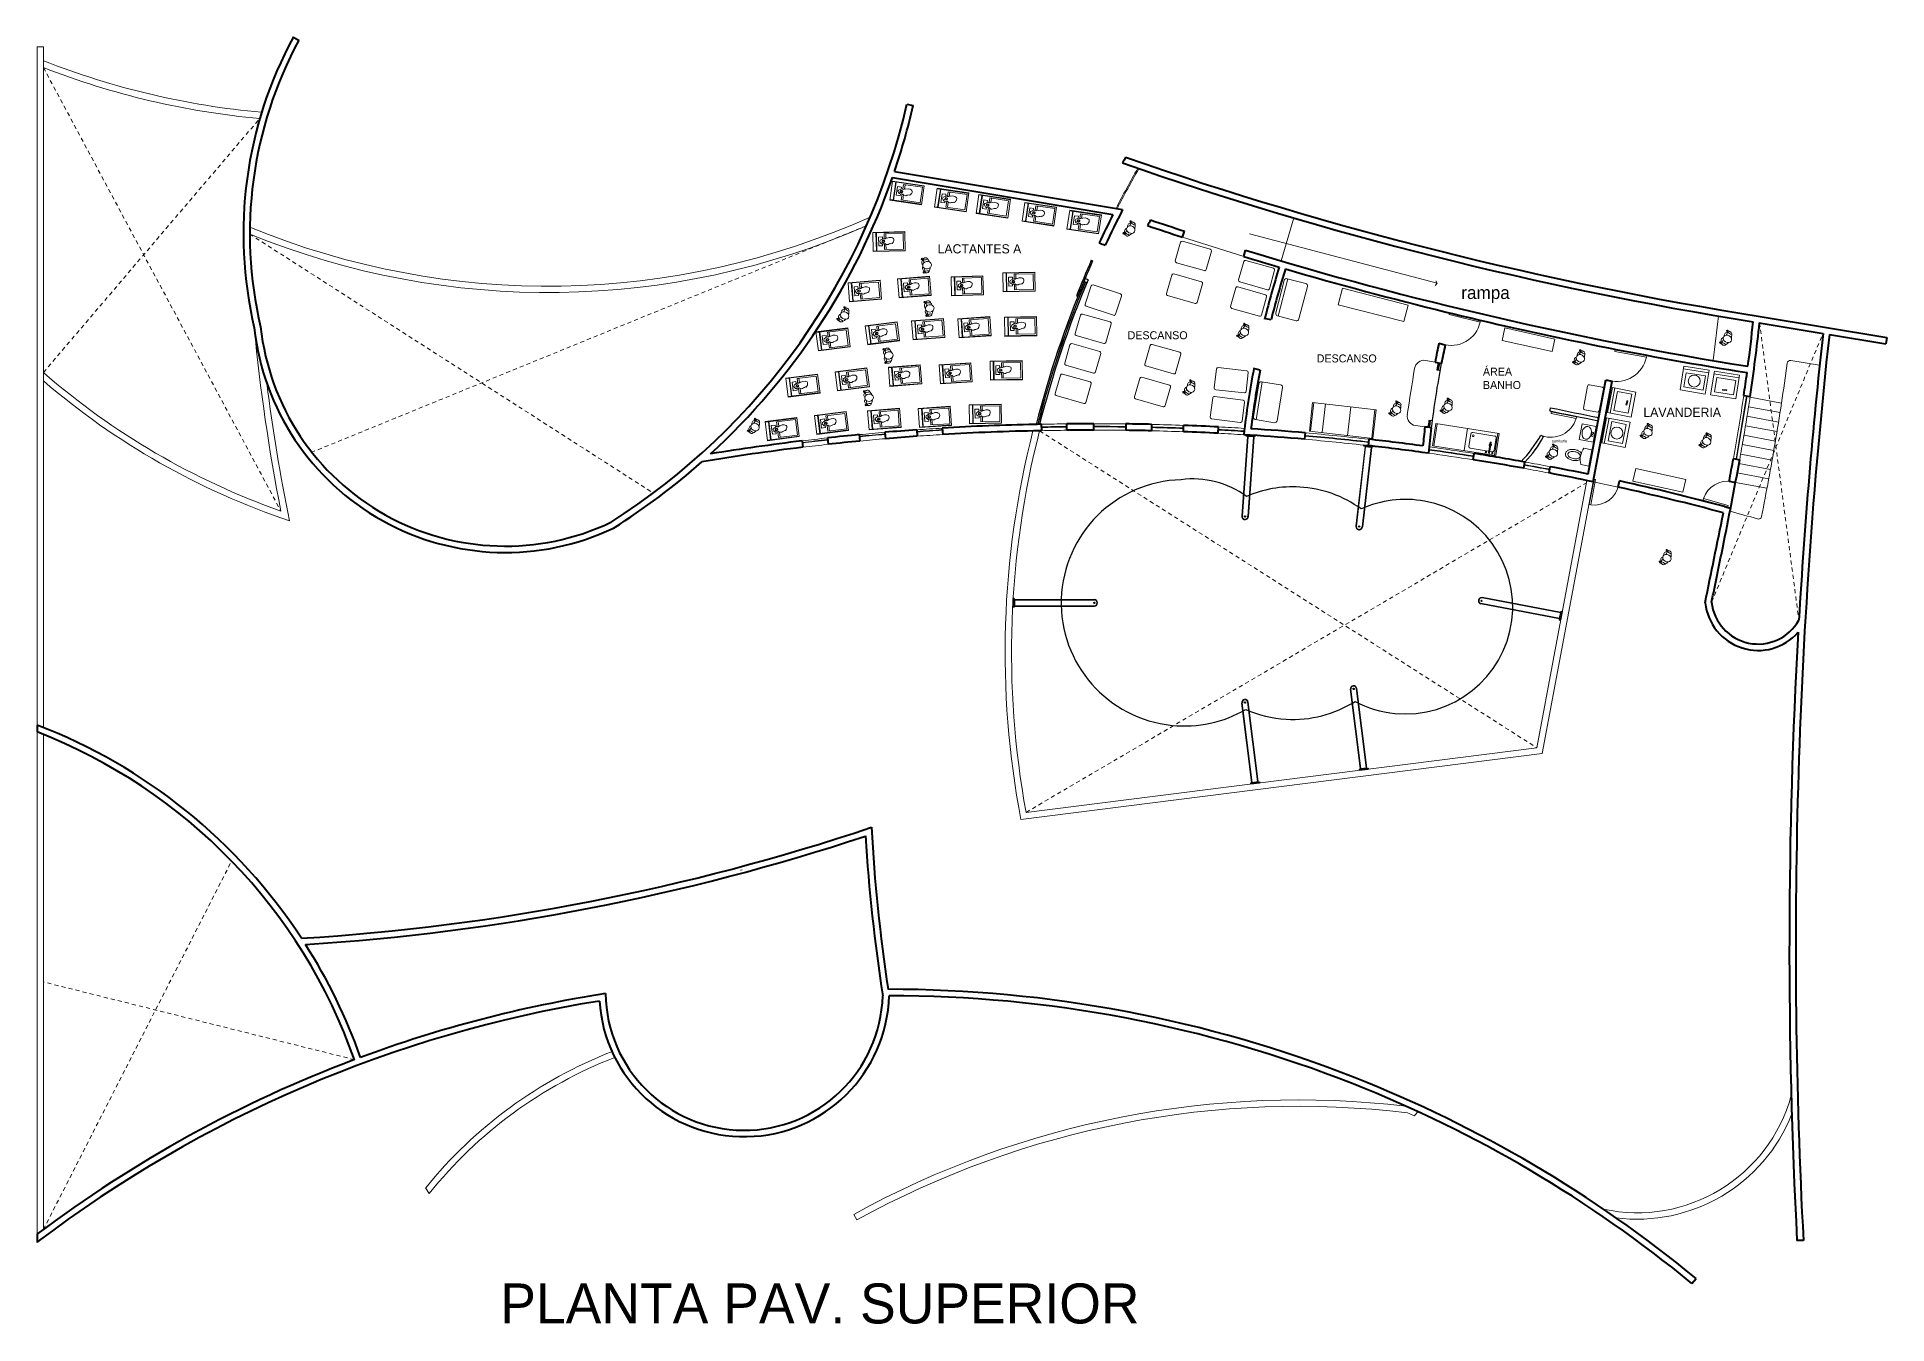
# Model space of a CAD drawing. Header units: millimetres. Extents: x 280 to 436, y 197 to 245.
# Drawn here: x 279.6 to 337.4, y 202.5 to 242.7 of the extents above; entities that cross this region are included whole.
import ezdxf

# ---------------------------------------------------------------- set-up
doc = ezdxf.new("R2010")
doc.units = ezdxf.units.MM
doc.header["$MEASUREMENT"] = 0
doc.linetypes.add('DASHED', pattern=[19.05, 12.7, -6.35])
for name, color, linetype, lineweight in [('AMBIENTACION', 23, 'Continuous', 18), ('CRISTAL', 141, 'Continuous', 13), ('DELGADITS', 171, 'Continuous', 9), ('MUEBLES', 31, 'Continuous', 20), ('MURO CANCELERIA', 254, 'Continuous', 25), ('MUROS', 230, 'Continuous', 40), ('NOTAS', 7, 'Continuous', 18), ('PARAMETRO', 180, 'Continuous', 40), ('PISO', 134, 'Continuous', 18), ('PUERTAS', 180, 'Continuous', 18), ('TECHUMBRES', 222, 'Continuous', 25)]:
    doc.layers.add(name, color=color, linetype=linetype, lineweight=lineweight)

# ---------------------------------------------------------------- blocks, each defined once
blk = doc.blocks.new('EDUCADORA PLANTA')
for p, q in [((-0.186, 0.209), (-0.194, 0.134)), ((-0.186, 0.209), (-0.161, 0.209)), ((-0.161, 0.209), (-0.15, 0.185)), ((-0.068, 0.185), (-0.15, 0.185)), ((0.15, 0.185), (0.068, 0.185)), ((0.161, 0.209), (0.15, 0.185)), ((0.186, 0.209), (0.161, 0.209)), ((0.186, 0.209), (0.194, 0.134))]:
    blk.add_line(p, q)
for centre, radius, start, end in [((-0.136, 0.129), 0.0578, 103.9414, 256.0586), ((-0.173, 0.219), 0.0164, 322.2806, 217.7194), ((-0.075, 0.154), 0.0812, 50.4451, 157.4368), ((-0.376, 0.129), 0.233, 346.0586, 13.9414), ((0, 0.288), 0.262, 235.105, 255.1659), ((0.075, 0.154), 0.0812, 22.5632, 129.5549), ((0, 0.288), 0.262, 284.8341, 304.895), ((0.376, 0.129), 0.233, 166.0586, 193.9414), ((0.136, 0.129), 0.0578, 283.9414, 76.0586), ((0.173, 0.219), 0.0164, 322.2806, 217.7194)]:
    blk.add_arc(centre, radius, start, end)
blk.add_ellipse((0, 0.11), major_axis=(0, 0.11), ratio=0.84054)
blk = doc.blocks.new('LAVABO')
at = {"layer": 'MUEBLES'}
blk.add_lwpolyline([(-0.45, 0.25), (0, 0.25), (0, -0.25), (-0.45, -0.25)], close=True, dxfattribs=at)
for centre in [(-0.068, 0.047), (-0.068, -0.028)]:
    blk.add_circle(centre, 0.0291, dxfattribs=at)
blk.add_ellipse((-0.253, 0), major_axis=(0, 0.203), ratio=0.718219, dxfattribs=at)
blk = doc.blocks.new('COLCHONETA')
for p, q in [((-1, 0.3), (-1, -0.3)), ((-0.05, 0.35), (-0.95, 0.35)), ((0, -0.3), (0, 0.3)), ((-0.95, -0.35), (-0.05, -0.35))]:
    blk.add_line(p, q)
for centre, start, end in [((-0.95, 0.3), 90, 180), ((-0.05, 0.3), 0, 90), ((-0.95, -0.3), 180, 270), ((-0.05, -0.3), 270, 0)]:
    blk.add_arc(centre, 0.05, start, end)
blk = doc.blocks.new('CUNA CON BEBE')
for p, q in [((-1, 0.3), (-1, -0.3)), ((0, 0.3), (-1, 0.3)), ((0, 0.285), (-1, 0.285)), ((-0.9, 0.285), (-0.9, -0.285)), ((-0.885, 0.285), (-0.885, -0.285)), ((-0.597, 0.244), (-0.597, 0.104)), ((0, -0.3), (0, 0.3)), ((-1, -0.285), (0, -0.285)), ((-1, -0.3), (0, -0.3)), ((-0.597, -0.079), (-0.597, -0.243))]:
    blk.add_line(p, q)
for points in [[(-0.703, -0.061), (-0.703, -0.121), (-0.825, -0.121), (-0.825, 0.153), (-0.703, 0.153), (-0.703, 0.088)], [(-0.714, 0.083), (-0.773, 0.049), (-0.788, 0.01), (-0.768, -0.027), (-0.74, -0.058), (-0.713, -0.061), (-0.636, -0.065), (-0.623, -0.054), (-0.591, -0.085)], [(-0.709, -0.025), (-0.725, -0.012), (-0.714, 0.012), (-0.715, 0.028), (-0.703, 0.047), (-0.674, 0.046), (-0.646, 0.033), (-0.646, 0.033)], [(-0.554, 0.113), (-0.573, 0.117), (-0.617, 0.092), (-0.645, 0.092), (-0.664, 0.105), (-0.714, 0.083)], [(-0.7, -0.025), (-0.697, -0.006), (-0.688, -0.02), (-0.674, -0.023), (-0.658, -0.017), (-0.641, -0.011), (-0.634, 0.01), (-0.64, 0.028), (-0.653, 0.04), (-0.671, 0.046)], [(-0.7, 0.015), (-0.695, 0.028), (-0.691, 0.018)], [(-0.656, -0.007), (-0.657, -0.003), (-0.657, 0.01)], [(-0.647, 0.094), (-0.647, 0.244), (-0.052, 0.244), (-0.052, -0.243), (-0.647, -0.243), (-0.647, -0.065)], [(-0.36, -0.005), (-0.348, 0.035), (-0.35, 0.073), (-0.36, 0.099), (-0.391, 0.114), (-0.418, 0.127), (-0.489, 0.132), (-0.554, 0.113)], [(-0.591, -0.085), (-0.55, -0.092), (-0.528, -0.092), (-0.493, -0.073), (-0.465, -0.068), (-0.423, -0.054), (-0.408, -0.059), (-0.378, -0.035), (-0.374, -0.015)], [(-0.374, -0.015), (-0.36, -0.005), (-0.36, -0.005)]]:
    blk.add_lwpolyline(points)
blk = doc.blocks.new('MONTEN PARA TECHUMBRE')
for p, q in [((0.035, 0.14), (0, 0.14)), ((0, 0.14), (0, -0.14)), ((0.035, 0.14), (0.035, -0.14)), ((0.045, 0.1), (0.045, -0.1)), ((0.045, 0.1), (2.545, 0.1)), ((0.045, 0.09), (2.545, 0.09)), ((0.035, -0.14), (0, -0.14)), ((0.045, -0.09), (2.545, -0.09)), ((0.045, -0.1), (2.545, -0.1))]:
    blk.add_line(p, q)
blk.add_circle((2.545, 0), 0.0209)
for radius in [0.1, 0.09]:
    blk.add_arc((2.545, 0), radius, 270, 90)
blk = doc.blocks.new('SECADORA')
at = {"linetype": 'ByBlock'}
for p, q in [((-0.029, 0.85), (0.346, 0.2)), ((-0.346, -0.2), (-0.721, 0.45)), ((0.346, 0.2), (-0.346, -0.2))]:
    blk.add_line(p, q, dxfattribs=at)
blk.add_lwpolyline([(-0.029, 0.85), (-0.721, 0.45)], dxfattribs=at)
for points in [[(-0.681, 0.38), (0.011, 0.78), (0.011, 0.78), (-0.681, 0.38)], [(-0.538, 0.338), (-0.011, 0.642), (0.215, 0.251), (-0.312, -0.053)]]:
    blk.add_lwpolyline(points, close=True, dxfattribs=at)
blk.add_circle((-0.179, 0.294), 0.187, dxfattribs=at)
blk = doc.blocks.new('LAVADORA')
at = {"linetype": 'ByBlock'}
for p, q in [((-0.029, 0.85), (0.346, 0.2)), ((-0.346, -0.2), (-0.721, 0.45)), ((0.346, 0.2), (-0.346, -0.2))]:
    blk.add_line(p, q, dxfattribs=at)
blk.add_lwpolyline([(-0.029, 0.85), (-0.721, 0.45)], dxfattribs=at)
blk.add_lwpolyline([(-0.029, 0.85), (-0.721, 0.45)], dxfattribs=at)
for points in [[(-0.681, 0.38), (0.011, 0.78), (0.011, 0.78), (-0.681, 0.38)], [(-0.54, 0.343), (-0.014, 0.647), (0.212, 0.255), (-0.314, -0.049)], [(-0.163, 0.173), (-0.049, 0.24), (-0.033, 0.213), (-0.148, 0.146)]]:
    blk.add_lwpolyline(points, close=True, dxfattribs=at)
blk = doc.blocks.new('LLAVES DETARJA')
blk.add_lwpolyline([(0.334, -0.105), (-0.004, -0.014), (0.004, 0.014), (0.342, -0.076)], close=True)
for centre in [(0.048, 0.091), (-0.005, -0.104)]:
    blk.add_circle(centre, 0.02)
for start, end in [(186.5121, 323.4879), (7.53839, 142.46161)]:
    blk.add_arc((0.256, -0.069), 0.04, start, end)
blk = doc.blocks.new('CAMASTRO DOCTOR')
for p, q in [((2, 0.9), (0, 0.9)), ((0, 0.9), (0, 0)), ((0.04, 0.9), (0.04, 0)), ((0.4, 0.9), (0.4, 0)), ((1.2, 0.9), (1.2, 0)), ((1.96, 0), (1.96, 0.9)), ((2, 0), (2, 0.9)), ((0, 0), (2, 0))]:
    blk.add_line(p, q)
blk = doc.blocks.new('INODORO')
for p, q in [((0.001, 0.26), (-0.001, -0.26)), ((0.001, 0.26), (0.253, 0.26)), ((-0.001, -0.26), (0.249, -0.26))]:
    blk.add_line(p, q)
for points in [[(0.296, 0.099, -0.056703), (0.332, 0.128, -0.077439), (0.415, 0.164, -0.064563), (0.522, 0.177, -0.064563)], [(0.522, 0.177, -0.064563), (0.629, 0.163, -0.077439), (0.712, 0.127, -0.107172), (0.772, 0.067, -0.145183), (0.79, 0.006, -0.145183), (0.772, -0.055, -0.107172), (0.711, -0.115, -0.077439), (0.629, -0.151, -0.064563), (0.521, -0.165, -0.064563), (0.414, -0.151, -0.077439), (0.331, -0.115, -0.054876), (0.297, -0.087, -0.145183)]]:
    blk.add_lwpolyline(points, format="xyb")
blk.add_lwpolyline([(0.514, 0.12, -0.057328), (0.592, 0.111, -0.071023), (0.652, 0.088, -0.106326), (0.696, 0.048, -0.159945), (0.709, 0.01, -0.159945), (0.696, -0.028, -0.106326), (0.652, -0.068, -0.071023), (0.592, -0.091, -0.057328), (0.513, -0.1, -0.057328), (0.435, -0.091, -0.071023), (0.375, -0.067, -0.106326), (0.33, -0.028, -0.159945), (0.318, 0.011, -0.159945), (0.33, 0.049, -0.106326), (0.375, 0.088, -0.071023), (0.435, 0.111, -0.057328)], format="xyb", close=True)
blk.add_arc((-0.315, 0), 0.625, 335.20263, 24.57131)

msp = doc.modelspace()

# ---------------------------------------------------------------- linework, layer by layer
at = {"layer": 'CRISTAL'}
for p, q in [((332.72, 229.503), (333.046, 231.476)), ((332.735, 229.5), (333.061, 231.473))]:
    msp.add_line(p, q, dxfattribs=at)
for centre, radius, start, end in [((341.79, 222.752), 31.961, 150.29723, 152.862), ((341.79, 222.752), 31.926, 150.29723, 152.862), ((341.79, 222.752), 31.866, 157.33253, 165.74022), ((341.79, 222.752), 31.851, 157.33148, 165.74022), ((350.662, 227.219), 27.724, 169.02075, 169.46641), ((350.662, 227.219), 27.709, 169.02075, 169.46654), ((350.662, 227.219), 27.724, 172.78367, 173.22829), ((350.662, 227.219), 27.709, 172.78367, 173.22829), ((312.238, 158.686), 71.862, 96.31104, 96.94846), ((312.238, 158.686), 71.847, 96.31104, 96.94846), ((312.238, 158.686), 71.862, 94.87593, 95.51511), ((312.238, 158.686), 71.847, 94.87593, 95.51511), ((312.238, 158.686), 71.862, 93.44258, 94.07999), ((312.238, 158.686), 71.847, 93.44258, 94.07999), ((312.656, 154.289), 76.238, 90.63396, 91.2352), ((312.656, 154.289), 76.218, 90.6338, 91.2352), ((312.656, 154.289), 76.238, 89.24863, 90.00189), ((312.656, 154.289), 76.218, 89.24871, 90.00189), ((312.656, 154.289), 76.238, 87.89413, 88.64739), ((312.656, 154.289), 76.218, 87.89413, 88.64731), ((312.656, 154.289), 76.218, 86.46772, 87.07476), ((312.656, 154.289), 76.238, 86.46772, 87.07476), ((312.656, 154.289), 76.218, 83.53535, 85.0389), ((312.656, 154.289), 76.238, 83.53548, 85.03862), ((312.656, 154.289), 76.218, 81.04761, 82.10682), ((312.656, 154.289), 76.238, 81.04761, 82.10749), ((312.656, 154.289), 76.218, 79.23362, 79.83904), ((312.656, 154.289), 76.238, 79.23362, 79.83904)]:
    msp.add_arc(centre, radius, start, end, dxfattribs=at)
at = {"layer": 'DELGADITS'}
for p, q in [((279.64, 221.192), (279.64, 242.388)), ((279.64, 242.388), (279.84, 242.388)), ((279.84, 221.114), (279.84, 242.388)), ((315.429, 236.434), (317.337, 235.834)), ((326.492, 220.481), (328.059, 228.831)), ((326.662, 220.301), (328.255, 228.791)), ((279.64, 205.279), (279.64, 220.978)), ((279.84, 205.429), (279.84, 220.898)), ((310.376, 218.241), (326.662, 220.301)), ((310.538, 218.463), (326.492, 220.481)), ((291.781, 206.733), (291.894, 206.554)), ((305.154, 205.902), (305.251, 205.727))]:
    msp.add_line(p, q, dxfattribs=at)
at = {"layer": 'DELGADITS', "linetype": 'DASHED', "ltscale": 0.01}
for p, q in [((279.84, 241.735), (287.26, 227.877)), ((279.84, 232.208), (286.599, 240.143)), ((286.286, 236.531), (298.892, 228.44)), ((305.554, 236.795), (288.225, 229.716)), ((333.45, 233.762), (334.68, 224.464)), ((331.952, 225.03), (335.434, 233.429)), ((310.961, 230.383), (326.492, 220.481)), ((310.538, 218.463), (328.045, 228.757)), ((279.84, 205.429), (285.719, 216.942)), ((289.556, 210.735), (279.84, 213.164))]:
    msp.add_line(p, q, dxfattribs=at)
at = {"layer": 'DELGADITS'}
for centre, radius, start, end in [((288.826, 264.752), 24.509, 248.49011, 264.92495), ((288.826, 264.752), 24.709, 248.67277, 264.82982), ((295.609, 259.414), 24.509, 247.6473, 294.23936), ((295.609, 259.414), 24.709, 247.83371, 293.73227), ((344.485, 239.136), 58.322, 185.44878, 191.13061), ((294.867, 249.434), 22.859, 228.89852, 250.56278), ((294.867, 249.434), 23.059, 229.33063, 251.43259), ((344.485, 239.136), 58.122, 187.17999, 191.47361), ((312.656, 154.289), 76.318, 90.63459, 91.2352), ((312.656, 154.289), 76.318, 89.24831, 90.00189), ((312.238, 158.686), 71.912, 96.31104, 96.94846), ((312.238, 158.686), 71.912, 94.87682, 95.51422), ((312.238, 158.686), 71.712, 94.87593, 95.51511), ((312.238, 158.686), 71.912, 93.44258, 94.07999), ((312.238, 158.686), 71.712, 93.44258, 94.07999), ((337.823, 223.465), 27.94, 165.66509, 190.77638), ((337.823, 223.465), 27.74, 165.54903, 190.39347), ((312.656, 154.289), 76.118, 90.63301, 91.2352), ((312.656, 154.289), 76.118, 89.2491, 90.00189), ((312.656, 154.289), 76.118, 87.89413, 88.64692), ((312.656, 154.289), 76.318, 87.89413, 88.64771), ((312.656, 154.289), 76.118, 86.47166, 87.07476), ((312.656, 154.289), 76.318, 86.46352, 87.07476), ((312.652, 154.289), 76.118, 83.53474, 85.04026), ((312.652, 154.289), 76.318, 83.53597, 85.03754), ((312.238, 158.686), 71.712, 96.31104, 96.94846), ((312.656, 154.289), 76.118, 81.04761, 82.1033), ((312.656, 154.289), 76.318, 81.04761, 82.11006), ((312.656, 154.289), 76.118, 79.23362, 79.83904), ((312.656, 154.289), 76.318, 79.23362, 79.83904), ((302.734, 197.862), 14.094, 111.34544, 140.99479), ((302.734, 197.862), 13.894, 111.28325, 141.27658), ((319.047, 180.708), 28.77, 83.30555, 118.87396), ((319.047, 180.708), 28.57, 83.14747, 118.87396), ((329.631, 210.94), 4.988, 257.70469, 344.69328), ((306.369, 173.249), 39.272, 65.47427, 65.81827), ((314.123, 215.639), 10.838, 322.0681, 322.97025), ((329.631, 210.94), 5.188, 262.5956, 338.51207)]:
    msp.add_arc(centre, radius, start, end, dxfattribs=at)
msp.add_open_spline([(332.633, 229.517), (332.75, 230.174), (332.86, 230.832), (332.959, 231.49)], degree=3, dxfattribs=at)
msp.add_open_spline([(332.83, 229.484), (332.871, 229.714), (332.912, 229.944), (333.023, 230.602), (333.092, 231.029), (333.156, 231.458)], degree=3, knots=[4.535493, 4.535493, 4.535493, 4.535493, 5.233327, 5.233327, 6.528656, 6.528656, 6.528656, 6.528656], dxfattribs=at)
at = {"layer": 'MUEBLES'}
for p, q in [((318.602, 235.085), (318.337, 234.069)), ((318.718, 235.132), (318.415, 233.971)), ((319.274, 234.987), (318.694, 235.138)), ((319.063, 233.88), (319.328, 234.896)), ((318.391, 233.978), (318.972, 233.826)), ((323.315, 232.534), (323.02, 232.584)), ((317.806, 231.857), (317.639, 230.821)), ((317.916, 231.915), (317.725, 230.731)), ((318.484, 231.823), (317.892, 231.919)), ((328.08, 231.785), (327.954, 231.097)), ((328.531, 231.753), (328.138, 231.825)), ((318.379, 230.701), (318.546, 231.738)), ((328.445, 231.007), (328.571, 231.695)), ((317.701, 230.735), (318.293, 230.639)), ((323.343, 230.612), (323.235, 229.92)), ((323.383, 230.606), (323.274, 229.914)), ((325.319, 230.302), (323.343, 230.612)), ((327.994, 231.038), (328.387, 230.966)), ((322.998, 230.508), (322.702, 230.551)), ((324.331, 230.457), (324.223, 229.766)), ((324.435, 230.294), (324.37, 229.899)), ((325.183, 230.223), (324.492, 230.336)), ((325.16, 229.771), (325.224, 230.166)), ((325.171, 229.617), (325.28, 230.309)), ((325.211, 229.611), (325.319, 230.302)), ((323.235, 229.92), (325.211, 229.611)), ((324.412, 229.842), (325.103, 229.73))]:
    msp.add_line(p, q, dxfattribs=at)
for points in [[(320.286, 234.325), (322.34, 233.8), (322.471, 234.313), (320.418, 234.838)], [(325.406, 233.208), (326.968, 232.861), (327.055, 233.252), (325.493, 233.599)], [(329.497, 228.815), (331.059, 228.468), (331.146, 228.859), (329.584, 229.206)]]:
    msp.add_lwpolyline(points, close=True, dxfattribs=at)
msp.add_circle((324.506, 230.232), 0.029, dxfattribs=at)
for centre, radius, start, end in [((318.675, 235.066), 0.075, 75.39509, 165.39509), ((319.255, 234.915), 0.075, 345.39509, 75.39509), ((318.41, 234.05), 0.075, 165.39509, 255.39509), ((318.99, 233.899), 0.075, 255.39509, 345.39509), ((416.982, 216.847), 95.572, 170.67271, 171.54941), ((322.97, 232.288), 0.3, 80.4923, 170.67271), ((317.88, 231.845), 0.075, 80.83985, 170.83985), ((318.472, 231.749), 0.075, 350.83985, 80.83985), ((328.129, 231.776), 0.05, 79.62857, 169.62857), ((328.522, 231.704), 0.05, 349.62857, 79.62857), ((317.713, 230.809), 0.075, 170.83985, 260.83985), ((318.305, 230.713), 0.075, 260.83985, 350.83985), ((322.745, 230.848), 0.3, 171.54941, 261.72983), ((328.003, 231.088), 0.05, 169.62857, 259.62857), ((328.396, 231.016), 0.05, 259.62857, 349.62857), ((324.484, 230.286), 0.05, 80.76128, 170.76128), ((325.175, 230.174), 0.05, 350.76128, 80.76128), ((324.42, 229.891), 0.05, 170.76128, 260.76128), ((325.111, 229.779), 0.05, 260.76128, 350.76128)]:
    msp.add_arc(centre, radius, start, end, dxfattribs=at)
at = {"layer": 'MURO CANCELERIA'}
for p, q in [((312.576, 235.715), (312.617, 235.697)), ((312.112, 234.601), (312.154, 234.585)), ((323.371, 232.294), (323.469, 232.275)), ((323.222, 230.694), (323.123, 230.706)), ((326.614, 230.251), (326.702, 230.205))]:
    msp.add_line(p, q, dxfattribs=at)
for centre, radius, start, end in [((341.835, 222.866), 31.956, 156.29309, 158.45553), ((341.835, 222.866), 31.911, 156.29309, 158.45553), ((341.79, 222.752), 31.911, 157.15604, 165.79025), ((341.79, 222.752), 31.811, 157.1485, 165.74022), ((301.823, 206.676), 30.26, 69.46759, 69.64913), ((301.823, 206.676), 30.36, 69.46024, 69.64913), ((350.662, 227.219), 27.659, 169.02075, 173.22829), ((350.662, 227.219), 27.759, 169.01095, 169.46611), ((350.662, 227.219), 27.759, 172.78367, 173.22445), ((323.703, 231.787), 3.291, 346.31685, 348.05819), ((351.026, 345.648), 117.15, 258.11574, 258.8689), ((351.026, 345.648), 117.05, 258.11653, 258.86847), ((323.703, 231.787), 3.291, 314.27439, 332.18551), ((323.703, 231.787), 3.391, 315.47558, 332.18551)]:
    msp.add_arc(centre, radius, start, end, dxfattribs=at)
at = {"layer": 'MUROS'}
for p, q in [((287.647, 242.69), (287.822, 242.595)), ((306.817, 240.594), (307.011, 240.545)), ((306.362, 238.297), (313.252, 237.143)), ((306.428, 238.489), (313.554, 237.296)), ((315.429, 236.434), (315.489, 236.625)), ((317.336, 235.83), (317.397, 236.025)), ((323.665, 234.096), (323.86, 234.049)), ((318.19, 233.848), (317.977, 233.893)), ((333.437, 233.764), (335.434, 233.429)), ((333.47, 233.961), (337.432, 233.297)), ((323.429, 233.124), (323.63, 233.075)), ((335.632, 233.396), (337.399, 233.1)), ((337.432, 233.297), (337.399, 233.1)), ((317.847, 232.285), (317.645, 232.328)), ((323.315, 232.534), (323.51, 232.487)), ((328.096, 229.028), (328.648, 231.973)), ((328.255, 228.791), (328.845, 231.934)), ((332.959, 231.49), (333.164, 231.456)), ((311.815, 230.402), (311.811, 230.602)), ((312.653, 230.406), (312.653, 230.606)), ((313.657, 230.601), (313.653, 230.4)), ((313.657, 230.601), (313.653, 230.401)), ((303.538, 230.07), (303.562, 229.871)), ((304.333, 230.162), (304.355, 229.963)), ((305.328, 230.266), (305.346, 230.066)), ((306.124, 230.339), (306.143, 230.138)), ((307.121, 230.416), (307.136, 230.216)), ((307.92, 230.468), (307.932, 230.268)), ((311.011, 230.589), (311.015, 230.389)), ((314.457, 230.586), (314.453, 230.385)), ((315.453, 230.355), (315.46, 230.555)), ((316.54, 230.307), (316.551, 230.507)), ((317.54, 230.249), (317.34, 230.262)), ((319.259, 230.332), (319.237, 230.121)), ((321.248, 230.123), (321.227, 229.922)), ((323.113, 229.684), (322.915, 229.712)), ((324.501, 229.479), (324.532, 229.677)), ((332.633, 229.517), (332.837, 229.483)), ((326.084, 229.212), (326.119, 229.409)), ((326.875, 229.066), (326.912, 229.263)), ((329.037, 228.623), (329.074, 228.819)), ((332.503, 228.809), (332.7, 228.772)), ((332.36, 228.019), (332.547, 227.969)), ((279.64, 221.192), (279.64, 220.978)), ((279.64, 205.279), (279.64, 205.028)), ((334.821, 205.088), (334.62, 205.088)), ((331.339, 203.742), (331.466, 203.896))]:
    msp.add_line(p, q, dxfattribs=at)
for centre, radius, start, end in [((298.985, 236.541), 12.898, 151.52568, 193.18984), ((298.985, 236.541), 12.698, 151.52568, 193.24384), ((286.31, 245.305), 21.041, 302.27486, 347.06172), ((286.31, 245.305), 21.241, 341.28416, 347.05138), ((341.79, 222.752), 32.461, 150.1037, 150.46275), ((351.359, 347.308), 114.95, 250.79558, 260.93678), ((351.359, 347.308), 114.75, 250.81411, 261.03098), ((286.31, 245.305), 21.241, 312.57675, 340.73721), ((341.79, 222.752), 31.961, 153.23781, 155.00884), ((341.79, 222.752), 31.761, 152.74729, 154.97154), ((337.525, 223.497), 26.74, 149.73523, 150.1726), ((351.359, 347.308), 116.35, 251.49423, 252.04359), ((351.359, 347.308), 116.55, 251.47415, 252.04444), ((351.359, 347.308), 117.55, 250.86208, 250.96008), ((351.359, 347.308), 116.55, 253.02764, 253.59793), ((351.359, 347.308), 116.35, 253.02849, 260.96489), ((345.024, 227.144), 27.859, 162.54473, 165.98854), ((345.024, 227.144), 27.659, 162.53676, 165.97366), ((351.359, 347.308), 116.55, 253.69627, 256.25434), ((294.267, 234.472), 7.889, 186.35758, 295.40828), ((294.267, 234.472), 7.689, 186.26884, 295.40828), ((351.359, 347.308), 116.55, 256.35266, 260.96725), ((350.662, 227.219), 27.859, 167.7664, 169.00123), ((350.662, 227.219), 27.659, 167.77698, 169.02075), ((509.709, 214.242), 175.128, 173.7209, 182.99626), ((509.709, 214.242), 175.328, 173.71722, 176.6576), ((345.024, 227.144), 27.859, 169.27971, 173.57492), ((345.024, 227.144), 27.659, 169.28864, 173.13963), ((351.359, 347.308), 117.55, 258.86042, 258.9579), ((312.656, 154.289), 76.318, 90.00189, 90.63459), ((312.656, 154.289), 76.318, 88.64771, 89.24831), ((312.238, 158.686), 71.912, 96.94846, 99.24774), ((312.238, 158.686), 71.912, 95.51422, 96.31104), ((312.238, 158.686), 71.712, 95.51511, 96.31104), ((312.238, 158.686), 71.912, 94.07999, 94.87682), ((312.238, 158.686), 71.712, 94.07999, 94.87593), ((312.238, 158.686), 71.912, 91.14329, 93.44258), ((312.336, 156.729), 73.671, 91.06972, 93.42758), ((312.656, 154.289), 76.318, 91.2352, 91.4325), ((312.656, 154.289), 76.118, 91.4323, 91.4325), ((312.656, 154.289), 76.118, 91.2352, 91.27588), ((312.656, 154.289), 76.118, 90.00189, 90.63301), ((312.656, 154.289), 76.118, 88.64692, 89.2491), ((312.656, 154.289), 76.118, 87.07476, 87.89413), ((312.656, 154.289), 76.318, 87.07476, 87.89413), ((312.656, 154.289), 76.118, 85.04026, 86.32093), ((312.656, 154.289), 76.318, 85.03754, 86.31313), ((312.656, 154.289), 76.318, 82.26033, 83.53597), ((350.662, 227.219), 27.859, 173.2209, 174.45537), ((312.656, 154.289), 76.918, 82.12363, 82.27264), ((350.662, 227.219), 27.659, 173.22829, 174.88652), ((312.238, 158.686), 71.712, 96.94846, 99.49625), ((312.656, 154.289), 76.118, 82.25401, 83.53474), ((312.656, 154.289), 76.118, 79.83904, 81.04761), ((312.656, 154.289), 76.318, 79.83904, 81.04761), ((286.31, 245.305), 21.241, 302.27486, 311.57831), ((312.656, 154.289), 76.118, 78.17438, 79.23362), ((312.656, 154.289), 76.318, 78.3277, 79.23362), ((312.656, 154.289), 76.118, 75.02845, 77.57199), ((312.656, 154.289), 76.318, 75.03779, 77.57671), ((333.407, 225.186), 1.663, 185.99714, 318.79013), ((333.407, 225.186), 1.463, 186.13124, 330.43304), ((509.709, 214.242), 175.328, 176.77994, 182.99284), ((273.464, 205.076), 17.259, 33.22159, 69.03308), ((273.464, 205.076), 17.059, 19.37602, 68.77544), ((283.695, 283.637), 69.234, 273.48396, 288.5421), ((357.229, 220.703), 51.59, 183.00611, 188.66236), ((283.695, 283.637), 69.434, 273.57675, 288.32415), ((357.731, 220.798), 52.297, 183.36905, 188.87015), ((273.464, 205.076), 17.259, 19.38874, 32.46014), ((303.526, 173.605), 39.672, 98.88368, 110.32861), ((301.73, 212.861), 4.531, 183.70851, 358.38799), ((301.73, 212.861), 4.331, 180.7957, 358.30673), ((306.26, 173.262), 39.672, 68.47067, 90.04605), ((306.26, 173.262), 39.472, 68.45504, 90.00176), ((303.526, 173.605), 39.472, 99.20971, 127.23999), ((303.526, 173.605), 39.672, 110.61752, 127.02074), ((306.26, 173.262), 39.472, 50.55285, 68.45504), ((306.26, 173.262), 39.672, 50.55285, 68.47067)]:
    msp.add_arc(centre, radius, start, end, dxfattribs=at)
for points in [[(333.088, 232.402), (333.149, 232.865), (333.204, 233.329), (333.252, 233.793)], [(333.156, 231.458), (333.271, 232.224), (333.37, 232.992), (333.45, 233.762)], [(332.959, 231.49), (332.994, 231.728), (333.028, 231.965), (333.061, 232.203)], [(332.503, 228.809), (332.547, 229.045), (332.591, 229.281), (332.633, 229.517)], [(331.753, 225.012), (331.938, 225.947), (332.123, 226.846), (332.32, 227.822)]]:
    msp.add_open_spline(points, degree=3, dxfattribs=at)
msp.add_open_spline([(331.952, 225.03), (332.069, 225.596), (332.186, 226.163), (332.486, 227.647), (332.666, 228.565), (332.83, 229.484)], degree=3, knots=[0.01705, 0.01705, 0.01705, 0.01705, 1.744442, 1.744442, 4.535493, 4.535493, 4.535493, 4.535493], dxfattribs=at)
at = {"layer": 'NOTAS'}
for p, q in [((317.519, 236.536), (323.377, 234.994)), ((323.377, 234.994), (323.322, 234.93)), ((323.377, 234.994), (323.337, 235.067))]:
    msp.add_line(p, q, dxfattribs=at)
at = {"layer": 'PARAMETRO'}
msp.add_line((279.64, 242.388), (279.64, 242.388), dxfattribs=at)
at = {"layer": 'PISO'}
for p, q in [((318.509, 235.692), (318.904, 237.035)), ((334.426, 232.584), (335.328, 232.433)), ((333.153, 231.434), (334.136, 231.25)), ((333.061, 230.841), (334.044, 230.657)), ((333.107, 231.137), (334.091, 230.953)), ((332.963, 230.249), (333.946, 230.065)), ((333.012, 230.544), (333.996, 230.361)), ((332.861, 229.657), (333.844, 229.473)), ((332.913, 229.953), (333.896, 229.769)), ((332.754, 229.067), (333.737, 228.883)), ((332.808, 229.362), (333.791, 229.178)), ((329.037, 228.623), (328.255, 228.791)), ((332.7, 228.772), (333.683, 228.588))]:
    msp.add_line(p, q, dxfattribs=at)
for centre, radius, start, end in [((334.41, 232.485), 0.1, 80.49424, 172.72938), ((312.656, 154.289), 76.218, 74.21473, 74.88707), ((333.417, 227.728), 0.1, 254.21473, 348.97387)]:
    msp.add_arc(centre, radius, start, end, dxfattribs=at)
msp.add_open_spline([(332.001, 232.58), (332.063, 233.044), (332.117, 233.508), (332.164, 233.972)], degree=3, dxfattribs=at)
msp.add_open_spline([(333.515, 227.709), (333.663, 228.471), (333.805, 229.236), (334.077, 230.832), (334.204, 231.662), (334.31, 232.498)], degree=3, knots=[2.931171, 2.931171, 2.931171, 2.931171, 5.230876, 5.230876, 7.705044, 7.705044, 7.705044, 7.705044], dxfattribs=at)
at = {"layer": 'PUERTAS'}
for p, q in [((323.763, 234.072), (323.75, 234.024)), ((323.763, 234.072), (324.733, 233.831)), ((323.75, 234.024), (324.721, 233.783)), ((324.733, 233.831), (324.721, 233.783)), ((328.943, 232.917), (328.934, 232.868)), ((328.943, 232.917), (329.926, 232.731)), ((328.934, 232.868), (329.917, 232.682)), ((329.926, 232.731), (329.917, 232.682)), ((326.945, 230.975), (326.936, 230.926)), ((326.936, 230.926), (327.721, 230.772)), ((326.945, 230.975), (327.73, 230.821)), ((327.73, 230.821), (327.721, 230.772)), ((328.281, 228.869), (328.131, 228.083)), ((328.33, 228.859), (328.181, 228.073)), ((328.281, 228.869), (328.33, 228.859)), ((328.131, 228.083), (328.181, 228.073)), ((331.687, 228.218), (331.7, 228.266)), ((332.459, 228.008), (331.687, 228.218)), ((332.472, 228.056), (331.7, 228.266)), ((332.459, 228.008), (332.472, 228.056)), ((301.666, 216.67), (301.616, 216.662))]:
    msp.add_line(p, q, dxfattribs=at)
for centre, radius, start, end in [((323.821, 233.971), 0.919, 251.48125, 348.16512), ((328.977, 232.886), 0.961, 256.11072, 347.7104), ((326.927, 231.013), 0.83, 251.11341, 343.15184), ((328.294, 228.835), 0.77, 261.54294, 351.46832), ((332.441, 228.029), 0.778, 78.07256, 162.28481)]:
    msp.add_arc(centre, radius, start, end, dxfattribs=at)
at = {"layer": 'TECHUMBRES'}
msp.add_line((311.636, 225.132), (311.636, 225.132), dxfattribs=at)
for centre, radius, start, end in [((315.755, 226.074), 2.808, 53.57534, 97.65448), ((315.482, 225.01), 3.847, 91.50843, 178.18878), ((318.872, 225.001), 3.634, 86.61817, 113.52221), ((318.872, 225.001), 3.634, 54.04777, 86.61817), ((322.389, 224.89), 3.351, 79.74702, 114.37324), ((322.389, 224.89), 3.351, 352.61204, 79.74702), ((315.482, 225.01), 3.847, 178.18878, 264.30616), ((322.389, 224.89), 3.351, 264.33846, 352.61204), ((318.872, 225.001), 3.634, 266.61817, 302.34954), ((322.389, 224.89), 3.351, 242.02406, 264.33846), ((315.482, 225.01), 3.847, 264.30616, 299.95192), ((318.872, 225.001), 3.634, 246.15109, 266.61817)]:
    msp.add_arc(centre, radius, start, end, dxfattribs=at)

# ---------------------------------------------------------------- block references
at = {"layer": 'AMBIENTACION', "yscale": 1.232805170789618, "zscale": 1.232805170789616}
for p, xscale, rotation in [((313.926, 236.604), 1.232805170789618, 59.26000297764432), ((307.578, 235.578), 1.232805170789612, 97.396108880437), ((304.988, 233.919), 1.232805170789618, 59.26000297764432), ((307.662, 234.228), 1.232805170789612, 97.396108880437), ((317.476, 233.404), 1.232805170789618, 59.26000297764432), ((332.563, 233.189), 1.232805170789618, 59.26000297764432), ((306.383, 232.756), 1.232805170789612, 97.396108880437), ((327.971, 232.579), 1.232805170789618, 59.26000297764432), ((315.793, 231.636), 1.232805170789618, 59.26000297764432), ((305.77, 231.435), 1.232805170789612, 97.396108880437), ((322.23, 230.976), 1.232805170789618, 59.26000297764432), ((323.834, 231.061), 1.232805170789618, 59.26000297764432), ((302.19, 230.435), 1.232805170789618, 59.26000297764432), ((330.082, 230.274), 1.232805170789618, 59.26000297764432), ((331.919, 229.986), 1.232805170789618, 59.26000297764432), ((327.127, 229.626), 1.232805170789618, 59.26000297764432), ((330.673, 226.336), 1.232805170789618, 59.26000297764432)]:
    msp.add_blockref('EDUCADORA PLANTA', p, dxfattribs=dict(at, xscale=xscale, rotation=rotation))
at = {"layer": 'MUEBLES', "color": 7}
for p, rotation in [((307.314, 237.745), 351.4768023148582), ((308.708, 237.52), 351.4768023148582), ((310.008, 237.325), 351.4768023148582), ((311.447, 237.079), 351.4768023148582), ((312.845, 236.832), 351.4768023148582), ((306.756, 236.308), 1.428440131756088), ((309.201, 234.932), 1.76269301504553), ((310.817, 235.045), 1.122917310470649), ((305.998, 234.793), 4.48683864407726), ((307.545, 234.914), 4.48683864407726), ((305.004, 233.303), 7.190610180011499), ((306.544, 233.497), 7.190610180011499), ((307.979, 233.6), 4.466464550979083), ((309.425, 233.654), 3.826688846403251), ((310.871, 233.654), 0.9918651930613226), ((305.604, 232.055), 7.190610180011499), ((307.257, 232.151), 4.466464550979083), ((308.837, 232.215), 3.826688846403251), ((310.418, 232.28), 0.9918651930613226), ((304.064, 231.861), 7.190610180011499), ((309.769, 230.919), 0.9918651930613226), ((303.415, 230.5), 7.190610180011499), ((304.955, 230.694), 7.190610180011499), ((306.608, 230.79), 4.466464550979083), ((308.189, 230.854), 3.826688846403251)]:
    msp.add_blockref('CUNA CON BEBE', p, dxfattribs=dict(at, rotation=rotation))
at = {"layer": 'MUEBLES'}
for name, p, rotation in [('COLCHONETA', (316.243, 235.713), 344.0955926860555), ('COLCHONETA', (315.968, 234.688), 344.0955926860555), ('COLCHONETA', (318.221, 235.113), 344.0955926860555), ('COLCHONETA', (313.423, 234.312), 341.728566546476), ('COLCHONETA', (317.97, 234.287), 344.0955926860555), ('COLCHONETA', (313.115, 233.437), 344.0955926860555), ('COLCHONETA', (312.789, 232.512), 344.0955926860555), ('COLCHONETA', (315.292, 232.487), 344.0955926860555), ('COLCHONETA', (317.445, 231.911), 353.6015834822657), ('SECADORA', (331.362, 231.599), 320.7205594197889), ('LAVADORA', (332.313, 231.444), 320.7205594197889), ('COLCHONETA', (312.489, 231.561), 344.0955926860555), ('COLCHONETA', (314.967, 231.461), 344.0955926860555), ('LAVADORA', (329.515, 231.205), 49.10962488753772), ('COLCHONETA', (317.321, 230.987), 352.7341069265395), ('CAMASTRO DOCTOR', (319.387, 230.377), 353.4239463827393), ('SECADORA', (329.333, 230.259), 49.10962488753772), ('LLAVES DETARJA', (324.999, 229.682), 96.25080347361441), ('INODORO', (328.163, 229.539), 169.2809899959497)]:
    msp.add_blockref(name, p, dxfattribs=dict(at, rotation=rotation))
at = {"layer": 'MUROS', "xscale": -1, "rotation": 169.30354026665}
msp.add_blockref('LAVABO', (328.301, 230.274), dxfattribs=at)
at = {"layer": 'TECHUMBRES'}
for p, rotation in [((317.557, 230.248), 265.9493735856225), ((321.23, 229.922), 263.5319955558497), ((327.266, 224.604), 169.3719551837877), ((317.695, 219.368), 97.20915380884303), ((321.087, 219.797), 97.20915380884463)]:
    msp.add_blockref('MONTEN PARA TECHUMBRE', p, dxfattribs=dict(at, rotation=rotation))
msp.add_blockref('MONTEN PARA TECHUMBRE', (310.126, 225.01), dxfattribs=at)

# ---------------------------------------------------------------- texts
at = {"layer": 'NOTAS'}
for s, height, p in [('LACTANTES A', 0.28617, (307.773, 235.928)), ('rampa', 0.4, (324.133, 234.503)), ('DESCANSO', 0.25, (313.708, 233.246)), ('DESCANSO', 0.25, (319.616, 232.522)), ('ÁREA', 0.25, (324.809, 232.108)), ('BANHO', 0.25, (324.809, 231.691)), ('LAVANDERIA', 0.2862, (329.821, 230.821)), ('sanitario', 0.0913, (326.963, 230.024))]:
    msp.add_text(s, height=height, dxfattribs=at).set_placement(p)
at = {"layer": 'NOTAS', "color": 2}
msp.add_text('PLANTA PAV. SUPERIOR', height=1.25, dxfattribs=at).set_placement((294.11, 202.494))

doc.saveas('drawing.dxf')
